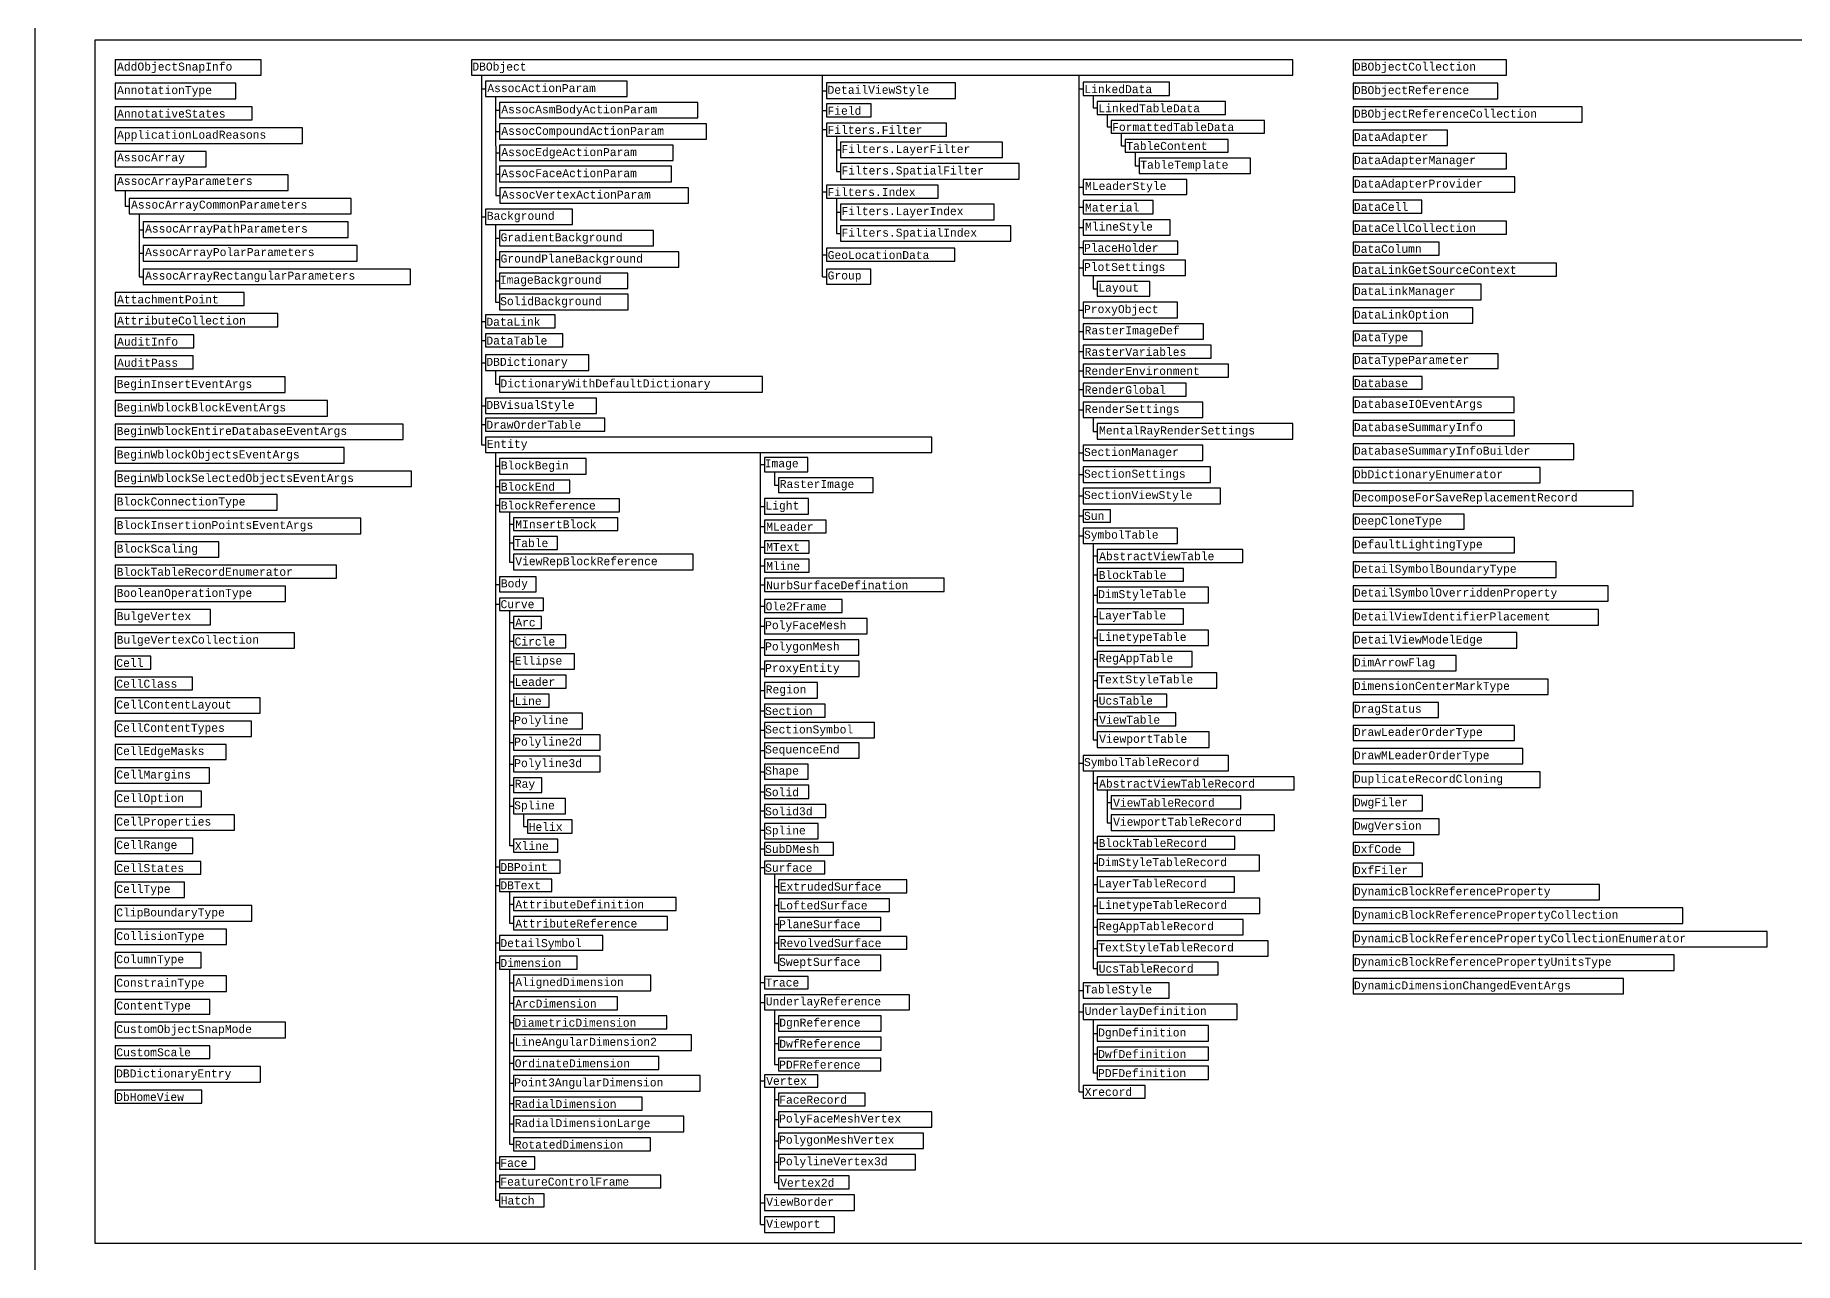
# Model space of a CAD drawing. Header units: millimetres. Extents: x 63 to 561, y 325 to 515.
# Drawn here: x 348.9 to 436.8, y 360.9 to 422.2 of the extents above; entities that cross this region are included whole.
import ezdxf

# ---------------------------------------------------------------- set-up
doc = ezdxf.new("R2010")
doc.units = ezdxf.units.MM
for name, color, linetype in [('Classes Map Frame', 7, 'Continuous'), ('Managed classes', 3, 'Continuous'), ('Partial Supported', 2, 'Continuous'), ('Unsupported', 252, 'Continuous')]:
    doc.layers.add(name, color=color, linetype=linetype)
doc.styles.add('PureManaged', font='consola.ttf', dxfattribs={"height": 0.4})
doc.styles.get("Standard").update_dxf_attribs({"font": 'consola.ttf'})

msp = doc.modelspace()

# ---------------------------------------------------------------- linework, layer by layer
at = {"layer": 'Classes Map Frame'}
for p, q in [((371.179, 420.223), (371.179, 401.76)), ((388.232, 410.157), (388.232, 420.223)), ((401.062, 369.434), (401.062, 420.223)), ((371.179, 419.543), (371.379, 419.543)), ((371.879, 419.162), (371.894, 414.216)), ((388.232, 419.451), (388.432, 419.451)), ((401.062, 419.543), (401.262, 419.543)), ((401.762, 419.215), (401.762, 418.588)), ((371.879, 418.474), (372.079, 418.474)), ((388.232, 418.463), (388.432, 418.463)), ((401.762, 418.588), (401.962, 418.588)), ((402.462, 418.261), (402.462, 417.64)), ((371.879, 417.406), (372.079, 417.406)), ((388.232, 417.509), (388.432, 417.509)), ((388.932, 417.181), (388.932, 415.418)), ((402.462, 417.64), (402.662, 417.64)), ((403.162, 417.32), (403.162, 416.7)), ((371.879, 416.345), (372.079, 416.345)), ((388.932, 416.494), (389.132, 416.494)), ((403.162, 416.7), (403.362, 416.7)), ((403.862, 416.38), (403.862, 415.699)), ((371.879, 415.284), (372.079, 415.284)), ((388.932, 415.418), (389.132, 415.418)), ((403.862, 415.699), (404.062, 415.699)), ((353.373, 414.467), (353.373, 413.679)), ((388.232, 414.403), (388.432, 414.403)), ((401.062, 414.638), (401.262, 414.638)), ((353.373, 413.679), (353.573, 413.679)), ((371.894, 414.216), (372.094, 414.216)), ((388.932, 414.076), (388.932, 412.313)), ((401.062, 413.63), (401.262, 413.63)), ((354.073, 413.292), (354.073, 410.153)), ((371.179, 413.148), (371.379, 413.148)), ((371.879, 412.767), (371.879, 408.889)), ((388.932, 413.388), (389.132, 413.388)), ((401.062, 412.615), (401.262, 412.615)), ((354.073, 412.504), (354.273, 412.504)), ((371.879, 412.08), (372.079, 412.08)), ((388.932, 412.313), (389.132, 412.313)), ((354.073, 411.328), (354.273, 411.328)), ((371.879, 411.011), (372.079, 411.011)), ((388.232, 411.254), (388.432, 411.254)), ((401.062, 411.608), (401.262, 411.608)), ((354.073, 410.153), (354.273, 410.153)), ((371.879, 409.95), (372.079, 409.95)), ((388.232, 410.157), (388.432, 410.157)), ((401.062, 410.6), (401.262, 410.6)), ((401.762, 410.212), (401.762, 409.546)), ((401.762, 409.546), (401.962, 409.546)), ((371.879, 408.889), (372.079, 408.889)), ((401.062, 408.492), (401.262, 408.492)), ((371.179, 407.922), (371.379, 407.922)), ((401.062, 407.424), (401.262, 407.424)), ((371.179, 406.975), (371.379, 406.975)), ((401.062, 406.416), (401.262, 406.416)), ((371.179, 405.859), (371.379, 405.859)), ((371.879, 405.471), (371.879, 404.784)), ((371.879, 404.784), (372.079, 404.784)), ((401.062, 405.462), (401.262, 405.462)), ((401.062, 404.514), (401.262, 404.514)), ((371.179, 403.708), (371.379, 403.708)), ((401.062, 403.506), (401.262, 403.506)), ((401.762, 403.119), (401.762, 402.431)), ((371.179, 402.767), (371.379, 402.767)), ((401.762, 402.431), (401.962, 402.431)), ((371.179, 401.76), (371.379, 401.76)), ((371.879, 401.372), (371.879, 364.011)), ((385.121, 362.796), (385.121, 401.372)), ((401.062, 401.355), (401.262, 401.355)), ((371.879, 400.684), (372.079, 400.684)), ((385.121, 400.766), (385.321, 400.766)), ((385.821, 400.4), (385.821, 399.734)), ((401.062, 400.27), (401.262, 400.27)), ((371.879, 399.676), (372.079, 399.676)), ((385.821, 399.734), (386.021, 399.734)), ((371.879, 398.736), (372.079, 398.736)), ((385.121, 398.681), (385.321, 398.681)), ((401.062, 399.205), (401.262, 399.205)), ((372.579, 398.416), (372.579, 395.901)), ((372.579, 397.796), (372.779, 397.796)), ((385.121, 397.673), (385.321, 397.673)), ((401.062, 398.207), (401.262, 398.207)), ((372.579, 396.855), (372.779, 396.855)), ((401.062, 397.216), (401.262, 397.216)), ((401.762, 396.835), (401.762, 387.024)), ((372.579, 395.901), (372.779, 395.901)), ((385.121, 396.647), (385.321, 396.647)), ((401.762, 396.208), (401.962, 396.208)), ((385.121, 395.714), (385.321, 395.714)), ((401.762, 395.261), (401.962, 395.261)), ((371.879, 394.784), (372.079, 394.784)), ((385.121, 394.761), (385.321, 394.761)), ((401.762, 394.253), (401.962, 394.253)), ((371.879, 393.794), (372.079, 393.794)), ((372.579, 393.483), (372.579, 381.731)), ((385.121, 393.7), (385.321, 393.7)), ((401.762, 393.185), (401.962, 393.185)), ((372.579, 392.878), (372.779, 392.878)), ((385.121, 392.694), (385.321, 392.694)), ((372.579, 391.945), (372.779, 391.945)), ((385.121, 391.633), (385.321, 391.633)), ((401.762, 392.116), (401.962, 392.116)), ((372.579, 390.93), (372.779, 390.93)), ((385.121, 390.565), (385.321, 390.565)), ((401.762, 391.048), (401.962, 391.048)), ((372.579, 389.922), (372.779, 389.922)), ((401.762, 389.987), (401.962, 389.987)), ((372.579, 388.974), (372.779, 388.974)), ((385.121, 389.49), (385.321, 389.49)), ((401.762, 388.986), (401.962, 388.986)), ((372.579, 387.959), (372.779, 387.959)), ((385.121, 388.475), (385.321, 388.475)), ((401.762, 388.039), (401.962, 388.039)), ((385.121, 387.501), (385.321, 387.501)), ((401.762, 387.024), (401.962, 387.024)), ((372.579, 386.884), (372.779, 386.884)), ((385.121, 386.487), (385.321, 386.487)), ((372.579, 385.808), (372.779, 385.808)), ((385.121, 385.426), (385.321, 385.426)), ((401.062, 385.856), (401.262, 385.856)), ((401.762, 385.475), (401.762, 375.596)), ((372.579, 384.755), (372.779, 384.755)), ((385.121, 384.418), (385.321, 384.418)), ((401.762, 384.848), (401.962, 384.848)), ((402.462, 384.52), (402.462, 382.878)), ((372.579, 383.701), (372.779, 383.701)), ((402.462, 383.893), (402.662, 383.893)), ((373.279, 383.313), (373.279, 382.686)), ((373.279, 382.686), (373.479, 382.686)), ((385.121, 383.463), (385.321, 383.463)), ((402.462, 382.878), (402.662, 382.878)), ((385.121, 382.509), (385.321, 382.509)), ((401.762, 381.87), (401.962, 381.87)), ((372.579, 381.731), (372.779, 381.731)), ((385.121, 381.576), (385.321, 381.576)), ((401.762, 380.862), (401.962, 380.862)), ((371.879, 380.677), (372.079, 380.677)), ((385.121, 380.635), (385.321, 380.635)), ((385.821, 380.315), (385.821, 375.873)), ((371.879, 379.744), (372.079, 379.744)), ((372.579, 379.438), (372.579, 377.856)), ((385.821, 379.695), (386.021, 379.695)), ((401.762, 379.794), (401.962, 379.794)), ((372.579, 378.811), (372.779, 378.811)), ((385.821, 378.754), (386.021, 378.754)), ((401.762, 378.726), (401.962, 378.726)), ((372.579, 377.856), (372.779, 377.856)), ((385.821, 377.814), (386.021, 377.814)), ((401.762, 377.658), (401.962, 377.658)), ((371.879, 376.877), (372.079, 376.877)), ((385.821, 376.874), (386.021, 376.874)), ((401.762, 376.597), (401.962, 376.597)), ((371.879, 375.886), (372.079, 375.886)), ((385.821, 375.873), (386.021, 375.873)), ((401.762, 375.596), (401.962, 375.596)), ((372.579, 375.558), (372.579, 366.811)), ((372.579, 374.871), (372.779, 374.871)), ((385.121, 374.887), (385.321, 374.887)), ((372.579, 373.855), (372.779, 373.855)), ((385.121, 373.901), (385.321, 373.901)), ((401.062, 374.495), (401.262, 374.495)), ((385.821, 373.52), (385.821, 370.799)), ((401.062, 373.427), (401.262, 373.427)), ((401.762, 373.039), (401.762, 370.382)), ((372.579, 372.901), (372.779, 372.901)), ((385.821, 372.84), (386.021, 372.84)), ((401.762, 372.352), (401.962, 372.352)), ((372.579, 371.886), (372.779, 371.886)), ((385.821, 371.839), (386.021, 371.839)), ((401.762, 371.337), (401.962, 371.337)), ((372.579, 370.871), (372.779, 370.871)), ((385.821, 370.799), (386.021, 370.799)), ((401.762, 370.382), (401.962, 370.382)), ((372.579, 369.856), (372.779, 369.856)), ((385.121, 369.973), (385.321, 369.973)), ((385.821, 369.667), (385.821, 364.904)), ((401.062, 369.434), (401.262, 369.434)), ((372.579, 368.841), (372.779, 368.841)), ((385.821, 369.047), (386.021, 369.047)), ((372.579, 367.826), (372.779, 367.826)), ((385.821, 368.046), (386.021, 368.046)), ((372.579, 366.811), (372.779, 366.811)), ((385.821, 366.985), (386.021, 366.985)), ((385.821, 365.917), (386.021, 365.917)), ((371.879, 365.878), (372.079, 365.878)), ((371.879, 364.952), (372.079, 364.952)), ((385.821, 364.904), (386.021, 364.904)), ((371.879, 364.011), (372.079, 364.011)), ((385.121, 363.891), (385.321, 363.891)), ((385.121, 362.796), (385.321, 362.796))]:
    msp.add_line(p, q, dxfattribs=at)
for points in [[(348.873, 506), (561.056, 506), (561.056, 325.237), (348.873, 325.237)], [(351.873, 421.999), (540.796, 421.999), (540.796, 361.86), (351.873, 361.86)], [(352.873, 420.999), (352.873, 420.223), (360.161, 420.223), (360.161, 420.999)], [(370.679, 420.999), (370.679, 420.223), (411.747, 420.223), (411.747, 420.999)], [(414.747, 420.999), (414.747, 420.223), (422.415, 420.223), (422.415, 420.999)], [(352.873, 419.823), (352.873, 419.048), (358.896, 419.048), (358.896, 419.823)], [(371.379, 419.923), (371.379, 419.162), (378.457, 419.162), (378.457, 419.923)], [(388.432, 419.838), (388.432, 419.063), (394.88, 419.063), (394.88, 419.838)], [(401.262, 419.87), (401.262, 419.215), (405.579, 419.215), (405.579, 419.87)], [(414.747, 419.823), (414.747, 419.048), (421.982, 419.048), (421.982, 419.823)], [(372.079, 418.862), (372.079, 418.087), (381.997, 418.087), (381.997, 418.862)], [(388.432, 418.791), (388.432, 418.136), (390.667, 418.136), (390.667, 418.791)], [(401.962, 418.915), (401.962, 418.261), (408.38, 418.261), (408.38, 418.915)], [(352.873, 418.648), (352.873, 417.993), (359.719, 417.993), (359.719, 418.648)], [(388.432, 417.836), (388.432, 417.181), (394.421, 417.181), (394.421, 417.836)], [(402.662, 417.961), (402.662, 417.32), (410.33, 417.32), (410.33, 417.961)], [(414.747, 418.648), (414.747, 417.872), (426.197, 417.872), (426.197, 418.648)], [(352.873, 417.593), (352.873, 416.818), (362.24, 416.818), (362.24, 417.593)], [(372.079, 417.787), (372.079, 417.026), (382.434, 417.026), (382.434, 417.787)], [(403.362, 417.02), (403.362, 416.38), (408.505, 416.38), (408.505, 417.02)], [(414.747, 417.472), (414.747, 416.711), (419.475, 416.711), (419.475, 417.472)], [(352.873, 416.418), (352.873, 415.642), (357.419, 415.642), (357.419, 416.418)], [(372.079, 416.726), (372.079, 415.965), (380.756, 415.965), (380.756, 416.726)], [(389.132, 416.881), (389.132, 416.106), (397.221, 416.106), (397.221, 416.881)], [(404.062, 416.08), (404.062, 415.319), (409.621, 415.319), (409.621, 416.08)], [(414.747, 416.311), (414.747, 415.55), (422.417, 415.55), (422.417, 416.311)], [(352.873, 415.242), (352.873, 414.467), (361.516, 414.467), (361.516, 415.242)], [(372.079, 415.672), (372.079, 414.896), (380.687, 414.896), (380.687, 415.672)], [(389.132, 415.806), (389.132, 415.031), (398.062, 415.031), (398.062, 415.806)], [(372.094, 414.604), (372.094, 413.828), (381.537, 413.828), (381.537, 414.604)], [(388.432, 414.731), (388.432, 414.076), (394.006, 414.076), (394.006, 414.731)], [(401.262, 415.019), (401.262, 414.258), (406.442, 414.258), (406.442, 415.019)], [(414.747, 415.15), (414.747, 414.375), (422.837, 414.375), (422.837, 415.15)], [(353.573, 414.067), (353.573, 413.292), (364.664, 413.292), (364.664, 414.067)], [(371.379, 413.528), (371.379, 412.767), (375.739, 412.767), (375.739, 413.528)], [(389.132, 413.776), (389.132, 413), (396.807, 413), (396.807, 413.776)], [(401.262, 413.958), (401.262, 413.303), (404.752, 413.303), (404.752, 413.958)], [(414.747, 413.975), (414.747, 413.335), (418.191, 413.335), (418.191, 413.975)], [(354.273, 412.892), (354.273, 412.116), (364.518, 412.116), (364.518, 412.892)], [(389.132, 412.7), (389.132, 411.925), (397.647, 411.925), (397.647, 412.7)], [(401.262, 413.003), (401.262, 412.228), (405.601, 412.228), (405.601, 413.003)], [(414.747, 412.935), (414.747, 412.28), (422.415, 412.28), (422.415, 412.935)], [(354.273, 411.716), (354.273, 410.941), (364.969, 410.941), (364.969, 411.716)], [(372.079, 412.467), (372.079, 411.692), (379.786, 411.692), (379.786, 412.467)], [(401.262, 411.928), (401.262, 411.287), (405.983, 411.287), (405.983, 411.928)], [(414.747, 411.88), (414.747, 411.24), (419.054, 411.24), (419.054, 411.88)], [(372.079, 411.392), (372.079, 410.631), (381.047, 410.631), (381.047, 411.392)], [(388.432, 411.582), (388.432, 410.927), (394.85, 410.927), (394.85, 411.582)], [(401.262, 410.987), (401.262, 410.212), (406.372, 410.212), (406.372, 410.987)], [(414.747, 410.84), (414.747, 410.185), (424.927, 410.185), (424.927, 410.84)], [(354.273, 410.541), (354.273, 409.765), (367.639, 409.765), (367.639, 410.541)], [(372.079, 410.331), (372.079, 409.57), (378.491, 409.57), (378.491, 410.331)], [(388.432, 410.527), (388.432, 409.786), (390.649, 409.786), (390.649, 410.527)], [(401.962, 409.912), (401.962, 409.18), (404.589, 409.18), (404.589, 409.912)], [(352.873, 409.365), (352.873, 408.71), (359.32, 408.71), (359.32, 409.365)], [(372.079, 409.277), (372.079, 408.502), (378.506, 408.502), (378.506, 409.277)], [(414.747, 409.785), (414.747, 409.009), (421.156, 409.009), (421.156, 409.785)], [(352.873, 408.31), (352.873, 407.655), (361.01, 407.655), (361.01, 408.31)], [(371.379, 408.249), (371.379, 407.595), (374.866, 407.595), (374.866, 408.249)], [(401.262, 408.88), (401.262, 408.105), (405.973, 408.105), (405.973, 408.88)], [(414.747, 408.609), (414.747, 407.834), (420.735, 407.834), (420.735, 408.609)], [(352.873, 407.255), (352.873, 406.601), (356.799, 406.601), (356.799, 407.255)], [(371.379, 407.295), (371.379, 406.654), (375.252, 406.654), (375.252, 407.295)], [(401.262, 407.805), (401.262, 407.044), (407.275, 407.044), (407.275, 407.805)], [(414.747, 407.434), (414.747, 406.702), (418.2, 406.702), (418.2, 407.434)], [(401.262, 406.744), (401.262, 406.089), (407.664, 406.089), (407.664, 406.744)], [(352.873, 406.201), (352.873, 405.546), (356.778, 405.546), (356.778, 406.201)], [(371.379, 406.247), (371.379, 405.471), (376.549, 405.471), (376.549, 406.247)], [(401.262, 405.789), (401.262, 405.134), (408.525, 405.134), (408.525, 405.789)], [(414.747, 406.302), (414.747, 405.57), (421.996, 405.57), (421.996, 406.302)], [(352.873, 405.146), (352.873, 404.371), (361.376, 404.371), (361.376, 405.146)], [(372.079, 405.171), (372.079, 404.396), (385.232, 404.396), (385.232, 405.171)], [(401.262, 404.834), (401.262, 404.194), (406.411, 404.194), (406.411, 404.834)], [(414.747, 405.17), (414.747, 404.53), (418.2, 404.53), (418.2, 405.17)], [(352.873, 403.971), (352.873, 403.195), (363.477, 403.195), (363.477, 403.971)], [(371.379, 404.096), (371.379, 403.321), (376.933, 403.321), (376.933, 404.096)], [(401.262, 403.894), (401.262, 403.119), (407.243, 403.119), (407.243, 403.894)], [(414.747, 404.13), (414.747, 403.369), (422.805, 403.369), (422.805, 404.13)], [(371.379, 403.088), (371.379, 402.447), (377.353, 402.447), (377.353, 403.088)], [(414.747, 402.969), (414.747, 402.208), (422.826, 402.208), (422.826, 402.969)], [(352.873, 402.795), (352.873, 402.02), (367.259, 402.02), (367.259, 402.795)], [(371.379, 402.147), (371.379, 401.372), (393.689, 401.372), (393.689, 402.147)], [(401.962, 402.819), (401.962, 402.043), (411.747, 402.043), (411.747, 402.819)], [(352.873, 401.62), (352.873, 400.844), (364.317, 400.844), (364.317, 401.62)], [(385.321, 401.132), (385.321, 400.4), (387.49, 400.4), (387.49, 401.132)], [(401.262, 401.743), (401.262, 400.968), (407.242, 400.968), (407.242, 401.743)], [(414.747, 401.808), (414.747, 401.032), (425.778, 401.032), (425.778, 401.808)], [(352.873, 400.444), (352.873, 399.669), (367.679, 399.669), (367.679, 400.444)], [(372.079, 401.072), (372.079, 400.296), (376.41, 400.296), (376.41, 401.072)], [(401.262, 400.658), (401.262, 399.883), (407.63, 399.883), (407.63, 400.658)], [(414.747, 400.632), (414.747, 399.857), (424.097, 399.857), (424.097, 400.632)], [(372.079, 399.996), (372.079, 399.356), (375.599, 399.356), (375.599, 399.996)], [(386.021, 400.1), (386.021, 399.368), (390.759, 399.368), (390.759, 400.1)], [(401.262, 399.592), (401.262, 398.817), (408.128, 398.817), (408.128, 399.592)], [(414.747, 399.457), (414.747, 398.696), (428.747, 398.696), (428.747, 399.457)], [(352.873, 399.269), (352.873, 398.494), (360.973, 398.494), (360.973, 399.269)], [(372.079, 399.056), (372.079, 398.416), (378.077, 398.416), (378.077, 399.056)], [(385.321, 399.068), (385.321, 398.293), (387.528, 398.293), (387.528, 399.068)], [(401.262, 398.517), (401.262, 397.896), (402.619, 397.896), (402.619, 398.517)], [(352.873, 398.094), (352.873, 397.318), (365.158, 397.318), (365.158, 398.094)], [(372.779, 398.116), (372.779, 397.475), (377.993, 397.475), (377.993, 398.116)], [(385.321, 397.993), (385.321, 397.353), (388.415, 397.353), (388.415, 397.993)], [(401.262, 397.596), (401.262, 396.835), (405.966, 396.835), (405.966, 397.596)], [(414.747, 398.296), (414.747, 397.535), (420.301, 397.535), (420.301, 398.296)], [(352.873, 396.918), (352.873, 396.143), (358.059, 396.143), (358.059, 396.918)], [(372.779, 397.175), (372.779, 396.535), (374.977, 396.535), (374.977, 397.175)], [(385.321, 396.953), (385.321, 396.341), (387.564, 396.341), (387.564, 396.953)], [(414.747, 397.135), (414.747, 396.36), (422.822, 396.36), (422.822, 397.135)], [(372.779, 396.286), (372.779, 395.516), (381.768, 395.516), (381.768, 396.286)], [(385.321, 396.041), (385.321, 395.387), (387.56, 395.387), (387.56, 396.041)], [(401.962, 396.535), (401.962, 395.881), (409.245, 395.881), (409.245, 396.535)], [(414.747, 395.909), (414.747, 395.134), (424.904, 395.134), (424.904, 395.909)], [(352.873, 395.743), (352.873, 395.103), (363.929, 395.103), (363.929, 395.743)], [(372.079, 395.165), (372.079, 394.404), (373.912, 394.404), (373.912, 395.165)], [(385.321, 395.087), (385.321, 394.436), (394.31, 394.436), (394.31, 395.087)], [(401.962, 395.581), (401.962, 394.94), (406.28, 394.94), (406.28, 395.581)], [(352.873, 394.703), (352.873, 393.927), (361.393, 393.927), (361.393, 394.703)], [(372.079, 394.104), (372.079, 393.483), (374.282, 393.483), (374.282, 394.104)], [(401.962, 394.64), (401.962, 393.865), (407.516, 393.865), (407.516, 394.64)], [(414.747, 394.718), (414.747, 393.942), (427.497, 393.942), (427.497, 394.718)], [(352.873, 393.527), (352.873, 392.766), (357.632, 392.766), (357.632, 393.527)], [(372.779, 393.183), (372.779, 392.572), (374.189, 392.572), (374.189, 393.183)], [(385.321, 394.026), (385.321, 393.375), (389.213, 393.375), (389.213, 394.026)], [(401.962, 393.565), (401.962, 392.804), (406.266, 392.804), (406.266, 393.565)], [(414.747, 393.526), (414.747, 392.75), (427.015, 392.75), (427.015, 393.526)], [(352.873, 392.366), (352.873, 391.591), (361.827, 391.591), (361.827, 392.366)], [(385.321, 393.075), (385.321, 392.314), (390.469, 392.314), (390.469, 393.075)], [(401.962, 392.504), (401.962, 391.729), (407.526, 391.729), (407.526, 392.504)], [(414.747, 392.373), (414.747, 391.597), (422.938, 391.597), (422.938, 392.373)], [(372.779, 392.272), (372.779, 391.617), (375.402, 391.617), (375.402, 392.272)], [(385.321, 392.014), (385.321, 391.253), (390.049, 391.253), (390.049, 392.014)], [(401.962, 391.429), (401.962, 390.668), (406.7, 390.668), (406.7, 391.429)], [(352.873, 391.191), (352.873, 390.55), (354.647, 390.55), (354.647, 391.191)], [(372.779, 391.317), (372.779, 390.542), (375.836, 390.542), (375.836, 391.317)], [(385.321, 390.953), (385.321, 390.177), (390.064, 390.177), (390.064, 390.953)], [(414.747, 391.233), (414.747, 390.457), (419.908, 390.457), (419.908, 391.233)], [(352.873, 390.15), (352.873, 389.51), (356.741, 389.51), (356.741, 390.15)], [(372.779, 390.242), (372.779, 389.602), (375.417, 389.602), (375.417, 390.242)], [(385.321, 389.877), (385.321, 389.102), (387.972, 389.102), (387.972, 389.877)], [(401.962, 390.368), (401.962, 389.607), (407.941, 389.607), (407.941, 390.368)], [(414.747, 390.057), (414.747, 389.282), (424.503, 389.282), (424.503, 390.057)], [(352.873, 389.11), (352.873, 388.349), (360.123, 388.349), (360.123, 389.11)], [(372.779, 389.302), (372.779, 388.647), (374.562, 388.647), (374.562, 389.302)], [(385.321, 388.802), (385.321, 388.147), (388.359, 388.147), (388.359, 388.802)], [(401.962, 389.307), (401.962, 388.666), (405.441, 388.666), (405.441, 389.307)], [(414.747, 388.882), (414.747, 388.141), (419.024, 388.141), (419.024, 388.882)], [(352.873, 387.949), (352.873, 387.188), (359.682, 387.188), (359.682, 387.949)], [(372.779, 388.347), (372.779, 387.572), (376.225, 387.572), (376.225, 388.347)], [(401.962, 388.366), (401.962, 387.712), (405.884, 387.712), (405.884, 388.366)], [(372.779, 387.272), (372.779, 386.496), (377.108, 386.496), (377.108, 387.272)], [(385.321, 387.881), (385.321, 387.12), (390.832, 387.12), (390.832, 387.881)], [(401.962, 387.412), (401.962, 386.636), (407.565, 386.636), (407.565, 387.412)], [(414.747, 387.741), (414.747, 386.98), (422.822, 386.98), (422.822, 387.741)], [(352.873, 386.788), (352.873, 386.027), (358.421, 386.027), (358.421, 386.788)], [(372.779, 386.196), (372.779, 385.421), (377.108, 385.421), (377.108, 386.196)], [(385.321, 386.867), (385.321, 386.106), (390.068, 386.106), (390.068, 386.867)], [(401.262, 386.236), (401.262, 385.475), (408.53, 385.475), (408.53, 386.236)], [(414.747, 386.58), (414.747, 385.819), (423.242, 385.819), (423.242, 386.58)], [(352.873, 385.627), (352.873, 384.852), (357.581, 384.852), (357.581, 385.627)], [(385.321, 385.806), (385.321, 385.045), (387.505, 385.045), (387.505, 385.806)], [(414.747, 385.419), (414.747, 384.643), (424.11, 384.643), (424.11, 385.419)], [(352.873, 384.452), (352.873, 383.676), (357.191, 383.676), (357.191, 384.452)], [(372.779, 385.121), (372.779, 384.389), (374.191, 384.389), (374.191, 385.121)], [(385.321, 384.745), (385.321, 384.091), (387.547, 384.091), (387.547, 384.745)], [(401.962, 385.175), (401.962, 384.52), (411.808, 384.52), (411.808, 385.175)], [(372.779, 384.089), (372.779, 383.313), (375.383, 383.313), (375.383, 384.089)], [(385.321, 383.791), (385.321, 383.136), (388.387, 383.136), (388.387, 383.791)], [(402.662, 384.22), (402.662, 383.566), (409.147, 383.566), (409.147, 384.22)], [(414.747, 384.243), (414.747, 383.468), (418.215, 383.468), (418.215, 384.243)], [(352.873, 383.276), (352.873, 382.501), (358.841, 382.501), (358.841, 383.276)], [(373.479, 383.013), (373.479, 382.359), (375.709, 382.359), (375.709, 383.013)], [(385.321, 382.836), (385.321, 382.068), (388.009, 382.068), (388.009, 382.836)], [(402.662, 383.266), (402.662, 382.49), (410.828, 382.49), (410.828, 383.266)], [(414.747, 383.068), (414.747, 382.292), (419.054, 382.292), (419.054, 383.068)], [(352.873, 382.101), (352.873, 381.34), (356.757, 381.34), (356.757, 382.101)], [(372.779, 382.059), (372.779, 381.404), (374.998, 381.404), (374.998, 382.059)], [(385.321, 381.896), (385.321, 381.255), (388.786, 381.255), (388.786, 381.896)], [(401.962, 382.19), (401.962, 381.55), (408.843, 381.55), (408.843, 382.19)], [(414.747, 381.892), (414.747, 381.252), (417.78, 381.252), (417.78, 381.892)], [(352.873, 380.94), (352.873, 380.299), (357.161, 380.299), (357.161, 380.94)], [(372.079, 381.004), (372.079, 380.349), (375.116, 380.349), (375.116, 381.004)], [(385.321, 380.955), (385.321, 380.315), (388.345, 380.315), (388.345, 380.955)], [(401.962, 381.25), (401.962, 380.475), (410.079, 380.475), (410.079, 381.25)], [(372.079, 380.049), (372.079, 379.438), (374.696, 379.438), (374.696, 380.049)], [(386.021, 380.015), (386.021, 379.375), (392.439, 379.375), (392.439, 380.015)], [(401.962, 380.175), (401.962, 379.414), (408.829, 379.414), (408.829, 380.175)], [(414.747, 380.852), (414.747, 380.197), (418.215, 380.197), (418.215, 380.852)], [(352.873, 379.899), (352.873, 379.138), (356.337, 379.138), (356.337, 379.899)], [(372.779, 379.138), (372.779, 378.483), (380.916, 378.483), (380.916, 379.138)], [(401.962, 379.114), (401.962, 378.338), (410.09, 378.338), (410.09, 379.114)], [(414.747, 379.797), (414.747, 379.022), (427.06, 379.022), (427.06, 379.797)], [(352.873, 378.738), (352.873, 377.963), (359.699, 377.963), (359.699, 378.738)], [(386.021, 379.075), (386.021, 378.434), (391.585, 378.434), (391.585, 379.075)], [(414.747, 378.622), (414.747, 377.847), (431.239, 377.847), (431.239, 378.622)], [(352.873, 377.563), (352.873, 376.788), (358.438, 376.788), (358.438, 377.563)], [(372.779, 378.183), (372.779, 377.529), (380.482, 377.529), (380.482, 378.183)], [(386.021, 378.134), (386.021, 377.494), (391.148, 377.494), (391.148, 378.134)], [(401.962, 378.038), (401.962, 377.277), (409.263, 377.277), (409.263, 378.038)], [(414.747, 377.447), (414.747, 376.671), (435.442, 376.671), (435.442, 377.447)], [(372.079, 377.239), (372.079, 376.516), (377.254, 376.516), (377.254, 377.239)], [(386.021, 377.194), (386.021, 376.554), (392.439, 376.554), (392.439, 377.194)], [(401.962, 376.977), (401.962, 376.216), (410.505, 376.216), (410.505, 376.977)], [(352.873, 376.388), (352.873, 375.627), (357.178, 375.627), (357.178, 376.388)], [(372.079, 376.213), (372.079, 375.558), (375.966, 375.558), (375.966, 376.213)], [(386.021, 376.254), (386.021, 375.493), (391.146, 375.493), (391.146, 376.254)], [(401.962, 375.916), (401.962, 375.276), (408.004, 375.276), (408.004, 375.916)], [(414.747, 376.271), (414.747, 375.496), (430.805, 375.496), (430.805, 376.271)], [(352.873, 375.227), (352.873, 374.451), (358.438, 374.451), (358.438, 375.227)], [(372.779, 375.258), (372.779, 374.483), (379.655, 374.483), (379.655, 375.258)], [(385.321, 375.193), (385.321, 374.581), (387.519, 374.581), (387.519, 375.193)], [(401.262, 374.876), (401.262, 374.115), (405.561, 374.115), (405.561, 374.876)], [(414.747, 375.096), (414.747, 374.32), (428.267, 374.32), (428.267, 375.096)], [(352.873, 374.051), (352.873, 373.31), (357.598, 373.31), (357.598, 374.051)], [(372.779, 374.183), (372.779, 373.528), (377.975, 373.528), (377.975, 374.183)], [(385.321, 374.281), (385.321, 373.52), (392.581, 373.52), (392.581, 374.281)], [(372.779, 373.228), (372.779, 372.573), (380.447, 372.573), (380.447, 373.228)], [(386.021, 373.22), (386.021, 372.459), (391.155, 372.459), (391.155, 373.22)], [(401.262, 373.815), (401.262, 373.039), (408.956, 373.039), (408.956, 373.815)], [(352.873, 372.91), (352.873, 372.135), (361.379, 372.135), (361.379, 372.91)], [(372.779, 372.273), (372.779, 371.498), (381.674, 371.498), (381.674, 372.273)], [(386.021, 372.159), (386.021, 371.519), (391.155, 371.519), (391.155, 372.159)], [(401.962, 372.739), (401.962, 371.964), (407.53, 371.964), (407.53, 372.739)], [(352.873, 371.735), (352.873, 371.094), (357.598, 371.094), (357.598, 371.735)], [(372.779, 371.198), (372.779, 370.543), (380.046, 370.543), (380.046, 371.198)], [(401.962, 371.664), (401.962, 371.009), (407.53, 371.009), (407.53, 371.664)], [(352.873, 370.694), (352.873, 369.919), (360.144, 369.919), (360.144, 370.694)], [(386.021, 371.119), (386.021, 370.479), (391.148, 370.479), (391.148, 371.119)], [(401.962, 370.709), (401.962, 370.055), (407.523, 370.055), (407.523, 370.709)], [(352.873, 369.519), (352.873, 368.864), (357.201, 368.864), (357.201, 369.519)], [(372.779, 370.243), (372.779, 369.468), (382.121, 369.468), (382.121, 370.243)], [(385.321, 370.279), (385.321, 369.667), (388.003, 369.667), (388.003, 370.279)], [(401.262, 369.755), (401.262, 369.114), (404.364, 369.114), (404.364, 369.755)], [(372.779, 369.168), (372.779, 368.513), (379.211, 368.513), (379.211, 369.168)], [(386.021, 369.367), (386.021, 368.727), (390.357, 368.727), (390.357, 369.367)], [(372.779, 368.213), (372.779, 367.438), (381.298, 367.438), (381.298, 368.213)], [(386.021, 368.427), (386.021, 367.666), (393.689, 367.666), (393.689, 368.427)], [(372.779, 367.138), (372.779, 366.483), (379.631, 366.483), (379.631, 367.138)], [(386.021, 367.366), (386.021, 366.605), (393.269, 366.605), (393.269, 367.366)], [(372.079, 366.183), (372.079, 365.572), (373.851, 365.572), (373.851, 366.183)], [(386.021, 366.305), (386.021, 365.53), (392.871, 365.53), (392.871, 366.305)], [(372.079, 365.272), (372.079, 364.632), (380.154, 364.632), (380.154, 365.272)], [(386.021, 365.23), (386.021, 364.579), (389.565, 364.579), (389.565, 365.23)], [(372.079, 364.332), (372.079, 363.691), (374.31, 363.691), (374.31, 364.332)], [(385.321, 364.279), (385.321, 363.504), (389.832, 363.504), (389.832, 364.279)], [(385.321, 363.184), (385.321, 362.408), (388.827, 362.408), (388.827, 363.184)]]:
    msp.add_lwpolyline(points, close=True, dxfattribs=at)

# ---------------------------------------------------------------- texts
at = {"layer": 'Managed classes', "style": 'PureManaged'}
for s, p in [('DBObject', (370.725, 420.455)), ('DBObjectCollection', (414.793, 420.455)), ('AnnotationType', (352.967, 419.28)), ('DBObjectReference', (414.793, 419.28)), ('LinkedTableData', (402.018, 418.372)), ('AnnotativeStates', (352.967, 418.104)), ('FormattedTableData', (402.707, 417.432)), ('ApplicationLoadReasons', (352.967, 417.05)), ('Filters.Filter', (388.478, 417.293)), ('TableContent', (403.413, 416.491)), ('Filters.LayerFilter', (389.178, 416.338)), ('MLeaderStyle', (401.354, 414.49)), ('Background', (371.449, 412.999)), ('Material', (401.354, 413.414)), ('DataCell', (414.793, 413.446)), ('Filters.SpatialIndex', (389.178, 412.157)), ('MlineStyle', (401.354, 412.46)), ('DataCellCollection', (414.793, 412.391)), ('GradientBackground', (372.135, 411.924)), ('PlaceHolder', (401.301, 411.399)), ('DataColumn', (414.793, 411.351)), ('GroundPlaneBackground', (372.135, 410.863)), ('PlotSettings', (401.301, 410.444)), ('ImageBackground', (372.1, 409.802)), ('DataLinkGetSourceContext', (414.793, 410.296)), ('AttachmentPoint', (352.967, 408.821)), ('SolidBackground', (372.115, 408.734)), ('AttributeCollection', (352.967, 407.767)), ('DataLink', (371.425, 407.706)), ('ProxyObject', (401.301, 408.337)), ('DataLinkOption', (414.793, 408.066)), ('DataType', (414.793, 406.934)), ('AuditInfo', (352.967, 406.712)), ('DataTable', (371.425, 406.766)), ('RasterVariables', (401.332, 406.2)), ('AuditPass', (352.967, 405.657)), ('DBDictionary', (371.425, 405.703)), ('DataTypeParameter', (414.793, 405.802)), ('BeginInsertEventArgs', (352.944, 404.603)), ('DictionaryWithDefaultDictionary', (372.125, 404.628)), ('BeginWblockBlockEventArgs', (352.944, 403.427)), ('DBVisualStyle', (371.425, 403.553)), ('DatabaseIOEventArgs', (414.793, 403.601)), ('DrawOrderTable', (371.425, 402.559)), ('DatabaseSummaryInfo', (414.793, 402.44)), ('BeginWblockEntireDatabaseEventArgs', (352.944, 402.252)), ('Entity', (371.449, 401.604)), ('BeginWblockObjectsEventArgs', (352.944, 401.076)), ('DatabaseSummaryInfoBuilder', (414.793, 401.264)), ('BeginWblockSelectedObjectsEventArgs', (352.944, 399.901)), ('BlockBegin', (372.149, 400.528)), ('Image', (385.343, 400.632)), ('SectionSettings', (401.299, 400.115)), ('DbDictionaryEnumerator', (414.793, 400.089)), ('BlockEnd', (372.149, 399.467)), ('DecomposeForSaveReplacementRecord', (414.793, 398.928)), ('BlockConnectionType', (352.944, 398.726)), ('BlockReference', (372.149, 398.527)), ('BlockInsertionPointsEventArgs', (352.944, 397.55)), ('MInsertBlock', (372.871, 397.587)), ('DeepCloneType', (414.793, 397.767)), ('BlockScaling', (352.944, 396.375)), ('Table', (372.83, 396.646)), ('SymbolTable', (401.299, 397.067)), ('DefaultLightingType', (414.793, 396.592)), ('Mline', (385.413, 395.498)), ('AbstractViewTable', (402.056, 395.992)), ('BlockTableRecordEnumerator', (352.944, 395.214)), ('Body', (372.149, 394.636)), ('BlockTable', (402.032, 395.052)), ('BooleanOperationType', (352.944, 394.159)), ('DimStyleTable', (402.008, 394.097)), ('BulgeVertex', (352.944, 392.998)), ('Curve', (372.135, 393.595)), ('LayerTable', (402.018, 393.036)), ('Arc', (372.873, 392.683)), ('PolyFaceMesh', (385.36, 392.546)), ('LinetypeTable', (402.018, 391.961)), ('BulgeVertexCollection', (352.944, 391.823)), ('Circle', (372.835, 391.729)), ('PolygonMesh', (385.36, 391.485)), ('Cell', (352.93, 390.662)), ('Ellipse', (372.849, 390.774)), ('ProxyEntity', (385.36, 390.409)), ('RegAppTable', (402.032, 390.9)), ('DimArrowFlag', (414.793, 390.689)), ('CellClass', (352.93, 389.621)), ('Leader', (372.835, 389.713)), ('Region', (385.391, 389.334)), ('TextStyleTable', (402.013, 389.839)), ('DimensionCenterMarkType', (414.793, 389.514)), ('CellContentLayout', (352.93, 388.581)), ('Line', (372.835, 388.758)), ('UcsTable', (402.033, 388.777)), ('DragStatus', (414.793, 388.373)), ('Polyline', (372.818, 387.803)), ('ViewTable', (402.056, 387.823)), ('CellContentTypes', (352.93, 387.42)), ('Polyline2d', (372.818, 386.728)), ('ViewportTable', (402.056, 386.868)), ('DrawLeaderOrderType', (414.793, 387.212)), ('CellEdgeMasks', (352.93, 386.259)), ('SequenceEnd', (385.358, 386.338)), ('SymbolTableRecord', (401.299, 385.707)), ('DrawMLeaderOrderType', (414.793, 386.051)), ('CellMargins', (352.93, 385.084)), ('Polyline3d', (372.818, 385.653)), ('Shape', (385.358, 385.277)), ('DuplicateRecordCloning', (414.793, 384.875)), ('Ray', (372.849, 384.621)), ('Solid', (385.358, 384.202)), ('AbstractViewTableRecord', (402.056, 384.632)), ('CellOption', (352.93, 383.908)), ('Spline', (372.815, 383.545)), ('ViewTableRecord', (402.756, 383.677)), ('DwgFiler', (414.793, 383.7)), ('CellProperties', (352.93, 382.733)), ('Helix', (373.542, 382.47)), ('Spline', (385.358, 382.293)), ('DwgVersion', (414.793, 382.524)), ('CellRange', (352.93, 381.572)), ('Xline', (372.851, 381.515)), ('DxfCode', (414.793, 381.363)), ('DBPoint', (372.125, 380.461)), ('DimStyleTableRecord', (402.008, 380.707)), ('CellStates', (352.93, 380.411)), ('LayerTableRecord', (402.018, 379.646)), ('DxfFiler', (414.793, 380.309)), ('CellType', (352.93, 379.37)), ('DBText', (372.125, 379.549)), ('DynamicBlockReferenceProperty', (414.793, 379.254)), ('ClipBoundaryType', (352.93, 378.195)), ('AttributeDefinition', (372.873, 378.595)), ('LinetypeTableRecord', (402.018, 378.57)), ('DynamicBlockReferencePropertyCollection', (414.793, 378.079)), ('CollisionType', (352.93, 377.02)), ('AttributeReference', (372.873, 377.64)), ('PlaneSurface', (386.06, 377.605)), ('RegAppTableRecord', (402.032, 377.509)), ('DynamicBlockReferencePropertyCollectionEnumerator', (414.793, 376.903)), ('RevolvedSurface', (386.091, 376.665)), ('TextStyleTableRecord', (402.013, 376.448)), ('ColumnType', (352.93, 375.859)), ('Dimension', (372.125, 375.67)), ('UcsTableRecord', (402.033, 375.387)), ('DynamicBlockReferencePropertyUnitsType', (414.793, 375.728)), ('ConstrainType', (352.93, 374.683)), ('AlignedDimension', (372.873, 374.715)), ('Trace', (385.372, 374.693)), ('DynamicDimensionChangedEventArgs', (414.793, 374.552)), ('ContentType', (352.93, 373.542)), ('ArcDimension', (372.873, 373.639)), ('DiametricDimension', (372.825, 372.685)), ('CustomObjectSnapMode', (352.93, 372.367)), ('LineAngularDimension2', (372.835, 371.73)), ('CustomScale', (352.93, 371.206)), ('DBDictionaryEntry', (352.919, 370.151)), ('OrdinateDimension', (372.843, 370.655)), ('Point3AngularDimension', (372.818, 369.7)), ('Vertex', (385.415, 369.779)), ('Xrecord', (401.334, 369.226)), ('RadialDimension', (372.849, 368.625)), ('FaceRecord', (386.067, 368.838)), ('RadialDimensionLarge', (372.849, 367.67)), ('PolyFaceMeshVertex', (386.06, 367.898)), ('RotatedDimension', (372.849, 366.594)), ('PolygonMeshVertex', (386.06, 366.837)), ('Face', (372.124, 365.683)), ('PolylineVertex3d', (386.06, 365.762)), ('FeatureControlFrame', (372.124, 364.743)), ('Vertex2d', (386.115, 364.69)), ('Viewport', (385.415, 362.64))]:
    msp.add_text(s, height=0.4, dxfattribs=at).set_placement(p)
at = {"layer": 'Managed classes'}
msp.add_text('GeoLocationData', height=0.4, dxfattribs=at).set_placement((388.488, 411.038))
at = {"layer": 'Partial Supported', "style": 'PureManaged'}
for s, p in [('LinkedData', (401.318, 419.327)), ('Field', (388.478, 418.247)), ('DBObjectReferenceCollection', (414.793, 418.104)), ('Filters.SpatialFilter', (389.178, 415.263)), ('Filters.Index', (388.478, 414.187)), ('Filters.LayerIndex', (389.178, 413.232)), ('Group', (388.488, 410.018)), ('Layout', (402.018, 409.412)), ('RasterImageDef', (401.332, 407.276)), ('Database', (414.793, 404.641)), ('RasterImage', (386.091, 399.6)), ('MLeader', (385.413, 397.464)), ('Sun', (401.299, 398.008)), ('MText', (385.413, 396.453)), ('Ole2Frame', (385.385, 393.486)), ('Section', (385.358, 388.259)), ('Solid3d', (385.358, 383.247)), ('ViewportTableRecord', (402.756, 382.722)), ('BlockTableRecord', (402.032, 381.661)), ('Surface', (385.358, 380.426)), ('ExtrudedSurface', (386.091, 379.486)), ('LoftedSurface', (386.077, 378.546)), ('SweptSurface', (386.058, 375.725)), ('TableStyle', (401.313, 374.347)), ('Hatch', (372.142, 363.803))]:
    msp.add_text(s, height=0.4, dxfattribs=at).set_placement(p)
at = {"layer": 'Unsupported', "style": 'PureManaged'}
for s, p in [('AddObjectSnapInfo', (352.967, 420.455)), ('AssocActionParam', (371.473, 419.38)), ('DetailViewStyle', (388.478, 419.295)), ('AssocAsmBodyActionParam', (372.173, 418.319)), ('AssocCompoundActionParam', (372.173, 417.243)), ('DataAdapter', (414.793, 416.943)), ('AssocArray', (352.967, 415.918)), ('AssocEdgeActionParam', (372.173, 416.182)), ('DataAdapterManager', (414.793, 415.782)), ('AssocFaceActionParam', (372.173, 415.128)), ('TableTemplate', (404.113, 415.551)), ('AssocArrayParameters', (352.967, 414.742)), ('AssocVertexActionParam', (372.188, 414.06)), ('DataAdapterProvider', (414.793, 414.607)), ('AssocArrayCommonParameters', (353.667, 413.558)), ('AssocArrayPathParameters', (354.367, 412.362)), ('AssocArrayPolarParameters', (354.367, 411.187)), ('AssocArrayRectangularParameters', (354.367, 410.012)), ('DataLinkManager', (414.793, 409.241)), ('RenderEnvironment', (401.332, 405.246)), ('RenderGlobal', (401.332, 404.305)), ('RenderSettings', (401.332, 403.35)), ('MentalRayRenderSettings', (402.054, 402.275)), ('SectionManager', (401.299, 401.2)), ('SectionViewStyle', (401.299, 399.049)), ('Light', (385.377, 398.525)), ('ViewRepBlockReference', (372.873, 395.743)), ('NurbSurfaceDefination', (385.405, 394.543)), ('DetailSymbolBoundaryType', (414.793, 395.366)), ('DetailSymbolOverriddenProperty', (414.793, 394.174)), ('DetailViewIdentifierPlacement', (414.793, 392.982)), ('DetailViewModelEdge', (414.793, 391.829)), ('SectionSymbol', (385.358, 387.338)), ('DetailSymbol', (372.125, 376.661)), ('UnderlayReference', (385.393, 373.752)), ('DgnReference', (386.067, 372.691)), ('UnderlayDefinition', (401.333, 373.271)), ('DwfReference', (386.067, 371.63)), ('DgnDefinition', (402.008, 372.196)), ('DwfDefinition', (402.008, 371.121)), ('ViewBorder', (385.415, 363.736))]:
    msp.add_text(s, height=0.4, dxfattribs=at).set_placement(p)
at = {"layer": 'Unsupported'}
for s, p in [('SubDMesh', (385.358, 381.367)), ('PDFReference', (386.06, 370.59)), ('PDFDefinition', (402.001, 370.166)), ('DbHomeView', (352.919, 368.976))]:
    msp.add_text(s, height=0.4, dxfattribs=at).set_placement(p)

doc.saveas('drawing.dxf')
